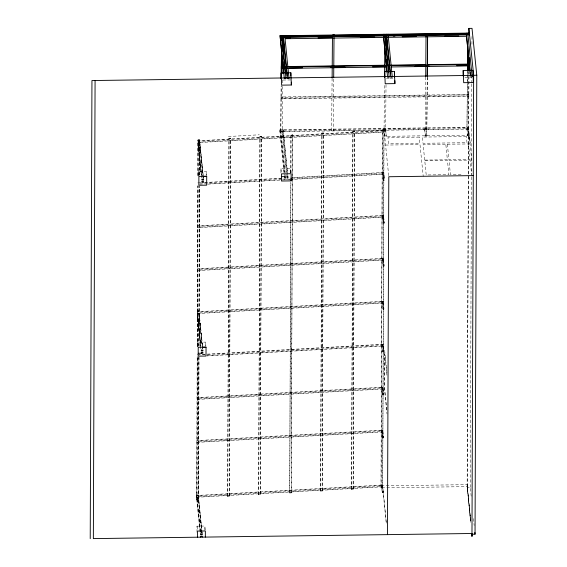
<?xml version="1.0" encoding="UTF-8"?>
<svg xmlns="http://www.w3.org/2000/svg" width="567" height="567" viewBox="0 0 567 567"><rect width="100%" height="100%" fill="white"/><g stroke="black" fill="none" stroke-linecap="round" stroke-linejoin="round"><path stroke-width="0.43" stroke-dasharray="2.83 2.13" d="M200.208 532.76L196.664 497.847L197.196 356.104M197.238 346.359L197.84 186.019M197.883 175.387L198.018 139.95L199.563 139.865L199.57 174.792M199.017 356.771L198.478 499.399L196.926 499.484L197.33 356.48M197.373 346.735L197.975 185.508M198.018 175.763L198.018 139.95L199.584 139.929L203.128 174.842M196.926 499.484L197.465 356.856M197.507 346.224L198.117 185.884M198.152 176.139L198.011 140.807L383.894 130.346L384.029 130.722L198.145 141.211M197.004 532.278L197.025 526.148L204.85 526.041L205.282 530.145M197.699 346.246L197.713 342.213L205.53 342.107L205.878 345.487M198.358 175.373L198.372 171.34L206.197 171.234L206.622 175.458M201.774 532.739L198.223 497.826L198.748 356.905M198.783 346.274L199.386 186.812M199.428 175.295L199.563 139.865M198.478 499.399L198.875 357.281M198.925 345.764L199.52 186.302M199.052 346.139L199.662 186.685M199.704 175.168L199.69 141.126M204.836 530.421L204.85 526.041M205.516 346.139L205.53 342.107M206.182 175.267L206.197 171.234M227.643 496.104L228.997 138.206L230.549 138.121L229.33 496.394L227.643 496.104L229.33 496.394M227.778 496.479L228.997 138.206M229.188 496.012L230.549 138.121M258.623 494.36L259.977 136.463L261.529 136.378L260.31 494.651L258.623 494.36L260.31 494.651M258.758 494.736L259.977 136.463M260.175 494.268L261.529 136.378M284.046 172.85L279.822 129.751L280.757 129.737L285.435 175.749M280.757 129.737L280.793 131.253L468.512 128.723L472.02 163.282M280.828 131.629L280.793 129.822L468.512 127.284L468.555 127.667L280.835 130.197M468.803 94.455L468.831 96.262L281.112 98.8L281.083 96.985L468.803 94.455L468.838 94.831L281.119 97.368L281.083 96.985M280.934 172.765L280.948 168.789L290.637 168.654L291.069 172.878M287.873 175.713L283.202 129.701L282.26 129.715L286.491 172.815M287.426 172.807L283.202 129.701M290.623 172.63L290.637 168.654M290.814 172.807L290.956 134.719L292.508 134.627L291.289 492.9L289.737 492.992L290.779 182.553M289.737 492.992L290.914 182.042M290.949 173.19L290.956 134.719M291.289 492.9L292.508 134.627M320.582 490.866L321.936 132.976L323.488 132.884L322.269 491.157L320.582 490.866L322.269 491.157M320.724 491.249L321.936 132.976M322.134 490.781L323.488 132.884M351.561 489.123L352.922 131.232L354.467 131.14L353.248 489.413L351.561 489.123L353.248 489.413M351.703 489.505L352.922 131.232M353.113 489.037L354.467 131.14M468.732 71.733L467.215 486.592L470.61 520.471L467.151 486.621L381.13 487.847L380.996 487.471L382.349 129.574L384.036 129.864L388.707 175.862M381.13 487.847L382.349 129.574M381.612 486.451L381.612 485.019L382.555 485.005L382.69 485.38L196.806 495.849L196.671 495.473L382.555 485.005L383.193 492.773L382.25 492.787L381.612 486.451L382.682 486.812L196.799 497.28L196.664 496.905L382.548 486.436L386.297 523.355M381.818 431.565L381.825 430.133L382.76 430.119L382.895 430.495L197.018 440.963L196.877 440.58L382.76 430.119L383.398 437.887L382.463 437.894L381.818 431.565L382.895 431.926L197.011 442.395L196.877 442.012L382.753 431.551L383.398 437.887M381.981 388.615L381.988 387.183L382.923 387.169L383.058 387.544L197.174 398.013L197.04 397.637L382.923 387.169L383.561 394.937L382.626 394.951L381.981 388.615L383.058 388.976L197.174 399.444L197.032 399.069L382.916 388.601L383.561 394.937M197.203 354.687L383.086 344.219L383.731 350.555L383.724 351.987L382.789 352.001L382.151 344.233L383.221 344.601L199.102 354.963M382.307 302.721L382.314 301.29L383.249 301.275L383.384 301.651L197.5 312.119L197.366 311.744L383.249 301.275L383.887 309.043L382.952 309.058L382.307 302.721L383.377 303.083L197.5 313.551L197.359 313.175L383.242 302.707L383.887 309.043M382.484 259.757L382.491 258.325L383.427 258.318L383.561 258.694L197.685 269.155L197.543 268.779L383.427 258.318L384.065 266.086L383.129 266.093L382.484 259.757L383.561 260.125L197.677 270.587L197.543 270.211L383.42 259.75L384.065 266.086M382.647 216.814L382.654 215.382L383.59 215.368L383.71 215.758L197.826 226.226L197.692 225.85L383.568 215.382L384.228 223.136L383.292 223.15L382.647 216.814L383.583 216.8L384.228 223.136M382.81 173.863L382.817 172.432L383.753 172.418L384.391 180.186L383.455 180.2L382.81 173.863L383.746 173.849L384.391 180.186M382.25 492.787L381.612 485.019M382.463 437.894L381.825 430.133M382.626 394.951L381.988 387.183M382.789 352.001L382.151 344.233M382.952 309.058L382.314 301.29M383.129 266.093L382.491 258.325M383.292 223.15L382.654 215.382M383.455 180.2L382.817 172.432M385.617 129.148L386.262 136.342L385.617 129.148L384.057 129.17L382.682 487.755L383.902 129.482M384.057 129.17L384.695 136.364L469.164 135.18M424.747 129.779L424.747 128.922L426.313 128.9L426.951 136.094L425.392 136.115L424.747 129.779L426.802 129.751L427.27 77.502M425.392 136.115L424.747 128.922M426.313 128.9L426.951 136.094M469.022 71.159L468.548 129.191L466.981 129.212L466.988 128.355L468.548 128.333L469.192 135.527L467.626 135.548L466.946 128.744L467.456 71.18M467.626 135.548L466.988 128.355M467.215 486.592L467.215 487.358L470.277 487.315L471.333 497.734M467.151 486.621L468.512 127.284M470.277 487.315L471.453 176.918M471.453 176.032L471.801 84.065M471.808 83.179L471.829 76.992M471.957 44.269L471.985 36.309M468.548 129.099L280.793 131.636L281.154 86M280.793 131.636L281.204 85.589M282.763 86.446L282.359 131.615L282.316 131.147M282.791 82.91L282.82 79.366M332.085 78.232L331.652 130.949L331.617 130.481L333.183 130.46L333.219 130.927L333.687 78.678M386.007 84.674L385.638 130.311L384.072 130.332L384.483 84.277M425.668 77.055L425.236 129.772L425.2 129.304M427.227 77.034L426.802 129.751M466.981 129.212L467.399 82.279M467.406 81.393L467.463 75.191M467.47 74.305L467.499 71.648M228.324 136.534L259.303 134.79M198.152 140.325L199.704 140.24M229.132 138.582L230.684 138.497M260.111 136.838L261.663 136.753M291.098 135.095L292.643 135.01M322.077 133.351L323.622 133.259M353.057 131.608L354.602 131.516M382.484 129.949L384.036 129.864L384.072 130.332M198.28 141.587L199.832 141.502M197.855 182.9L201.377 182.702M204.9 182.503L283.309 178.088M292.118 177.591L383.739 172.432L383.873 172.807L292.253 177.967M199.754 183.176L203.277 182.978M204.155 182.928L283.443 178.463M199.612 184.232L291.232 179.073M292.111 179.023L383.731 173.863L383.866 174.239L290.488 179.498M207.678 184.162L289.602 179.548M206.891 355.573L383.079 345.65L383.221 346.033L207.026 355.948M196.664 497.847L198.351 498.138L196.799 498.223L196.664 497.847L198.223 497.826M289.602 492.617L291.154 492.525M380.996 487.471L382.548 487.379M196.792 499.109L198.337 499.024M282.898 80.046L290.821 79.94M386.446 78.65L389.09 78.615M389.968 78.607L394.377 78.544M464.933 77.594L471.978 77.495M279.815 131.183L283.195 131.133M384.05 130.027L385.617 130.006M468.533 128.978L467.258 128.737M384.702 135.499L386.262 135.485M425.392 135.258L426.958 135.237M467.626 134.684L469.192 134.662M468.512 136.463L469.504 136.449L470.135 142.657L468.859 135.222M385.581 145.067L419.998 144.599L423.216 176.28M470.05 143.926L423.124 144.557L426.214 174.969L448.894 174.664L447.448 160.411L424.768 160.716M424.697 160.078L447.384 159.774L445.804 144.252M461.021 174.501L450.46 174.643L449.014 160.39L470.128 160.107L471.581 174.36M383.455 178.768L384.398 178.754M383.292 221.718L384.235 221.704M383.136 264.661L384.072 264.654M382.952 307.626L383.894 307.612M382.144 345.664L383.079 345.65L383.724 351.987M382.789 350.569L383.731 350.555M382.626 393.519L383.568 393.505M382.47 436.462L383.405 436.455M470.645 520.421L467.165 484.672L382.69 485.813L386.255 522.434M382.257 491.355L383.2 491.341M197.025 526.148L197.451 530.251M468.831 96.262L468.796 95.887L281.076 98.417L281.112 98.8M468.491 143.947L470.064 159.469L448.951 159.752L447.37 144.231M473.452 518.571L474.161 525.517M386.963 372.944L384.681 350.491L384.532 389.742L386.992 413.924M386.935 375.198L384.787 354.077L384.66 388.438L386.985 411.316M282.26 129.715L287.022 176.592M280.757 131.168L284.988 172.843M279.822 129.751L284.492 175.763M280.948 168.789L281.381 173.013M203.213 176.578L199.577 140.786L198.011 140.807L201.469 174.849M203.305 177.45L203.567 180.065M203.206 178.01L199.57 142.218L198.011 142.239L201.646 178.031M203.114 177.995L199.57 143.075L198.003 143.097L201.554 178.017M198.018 139.95L201.561 174.863M198.372 171.34L198.719 174.721M202.469 345.707L198.918 310.794L197.351 310.815L200.902 345.728M202.376 345.693L198.918 311.652L197.351 311.673L200.81 345.714M202.547 348.875L198.911 313.083L197.344 313.104L200.98 348.896M202.454 348.861L198.904 313.941L197.344 313.962L200.888 348.882M197.713 342.213L198.053 345.594M202.143 533.001L198.237 494.594L196.671 494.615L200.576 533.023M202.228 534.731L198.237 495.452L196.671 495.473L200.484 533.008M201.866 532.753L198.23 496.968L196.664 496.99L200.3 532.774M470.61 522.292L467.165 484.672M468.512 128.723L468.548 129.191M385.603 129.843L385.638 130.311M384.454 130.013L385.071 130.041L384.454 130.013M383.887 131.778L198.011 142.239L198.145 142.615L384.029 132.154L383.887 131.778M383.568 216.814L197.685 227.282L197.819 227.658L383.703 217.189L383.568 216.814M419.233 137.122L387.948 137.547L388.579 143.756L419.863 143.338L419.233 137.122M466.372 136.491L422.365 137.079L422.996 143.295L467.002 142.7L466.372 136.491"/><path stroke-width="0.85" d="M291.126 180.88L291.154 173.722L281.466 173.856L281.438 181.015L291.126 180.88L291.14 178.017M291.346 85.007L291.353 82.144M394.887 83.611L394.405 71.385L384.717 71.52L385.199 83.746L394.887 83.611L394.901 80.748M473.374 82.555L472.885 70.329L463.196 70.457L463.686 82.683L473.374 82.555L473.388 79.692M90.224 538.65L91.953 80.542L473.651 75.39M95.086 80.5L93.349 538.607L471.914 533.497L471.971 536.247L471.716 533.632M197.522 537.204L197.536 531.073L205.367 530.967L205.346 537.098M200.654 537.126L200.654 536.269L202.221 536.247L202.213 537.105M201.335 353.248L201.335 352.383L202.901 352.362L202.894 353.227L198.202 353.284M206.048 347.174L206.012 356.048L198.195 356.147L198.223 347.28L206.048 347.174L202.922 347.217M206.707 176.302L206.679 185.168L198.854 185.274L198.889 176.408L206.707 176.302L203.581 176.344M283.068 51.916L283.174 35.501L287.455 78.558L289.021 78.537L284.733 35.487L280.048 35.586L283.791 73.363M281.14 78.48L281.161 72.916L290.85 72.782L291.339 85.007L281.65 85.142L281.161 72.916M386.729 67.005L281.36 68.43L281.331 66.615L281.367 66.998L389.394 65.538M280.048 35.586L284.329 78.636L285.896 78.615L285.896 77.757L281.608 35.565L285.265 72.463M283.521 38.747L281.749 38.769L281.756 37.337L469.469 34.807M284.733 36.345L284.733 35.487M284.584 176.628L284.577 178.059L285.513 178.052L285.52 176.62L281.452 176.67M290.836 75.964L290.85 72.782M384.695 77.084L384.717 71.52M387.07 72.023L383.327 34.24L387.608 77.296L389.175 77.275L384.887 34.218L384.929 34.686M387.445 534.638L388.799 176.741L473.268 175.607M386.361 49.719L386.453 34.197L390.734 77.254L392.3 77.232L388.019 34.176M394.384 76.956L394.405 71.385M463.175 76.028L463.196 70.457M468.732 70.854L468.76 62.887M468.874 32.815L468.888 28.393L472.013 28.35L476.776 75.234L475.04 534.199L471.978 534.242L471.971 536.247M391.159 66.949L469.079 65.892L469.044 64.085L469.086 64.461L391.166 65.517M469.979 70.903L466.237 33.12L470.518 76.176L473.643 76.134M472.084 76.155L467.796 33.099L467.839 33.566M471.978 534.242L473.651 75.276L468.888 28.393M281.218 78.919L281.515 46.154M281.267 78.501L281.523 50.165M281.608 40.42L281.622 38.648M282.834 73.582L282.983 61.654M332.127 77.814L332.446 37.493M333.694 77.792L334.013 37.479M384.546 77.197L384.766 48.386M386.162 71.86L386.269 59.464M425.711 76.637L426.03 36.323M427.234 76.148L427.327 66.41M427.341 64.638L427.596 36.302M427.277 76.616L427.631 36.77M467.463 70.294L467.506 65.864M467.52 64.099L467.683 46.388M467.506 70.762L467.725 45.97M469.072 70.74L469.185 57.458M281.643 35.7L332.113 35.019M333.885 34.998L469.363 33.077L469.398 33.545L281.686 36.082M281.714 36.954L469.433 34.424M393.243 36.005L395.015 35.983M283.479 38.365L281.707 38.386L281.749 38.769M285.251 38.343L290.566 38.273M318.016 37.897L332.177 37.706M360.513 37.323L374.681 37.131M402.131 36.763L416.298 36.572M444.634 36.189L458.802 35.997M285.286 38.719L466.811 36.274M283.982 66.58L384.929 65.219M387.587 65.184L425.661 64.666M427.433 64.645L468.158 64.092M289.29 67.941L302.572 67.756M330.908 67.381L345.076 67.189M372.526 66.814L386.694 66.623M415.03 66.24L429.198 66.048M456.648 65.68L468.158 65.524M284.329 77.778L285.896 77.757M287.455 77.7L289.021 77.679M387.608 76.439L389.175 76.417M390.741 76.396L392.307 76.375M470.518 75.319L476.776 75.234M470.156 72.661L470.341 74.419M469.044 65.517L469.079 65.892M474.863 532.463L475.04 534.199M386.453 35.055L390.379 73.738M384.887 35.076L388.636 72.002M287.185 75.921L283.174 35.501L283.209 35.969L281.643 35.99L281.608 35.523M281.324 68.047L281.36 68.43M427.617 33.644L427.653 34.112M426.051 33.666L426.093 34.133M200.661 533.894L200.661 534.752L202.228 534.731L202.228 533.873L200.661 533.894M201.342 350.094L201.342 350.952L202.908 350.93L202.908 350.073L201.342 350.094M202.001 181.518L201.994 182.383L203.56 182.361L203.56 181.497L202.001 181.518M202.008 179.229L202.001 180.086L203.567 180.065L203.574 179.207L202.008 179.229M287.022 176.592L287.015 178.024L287.958 178.017L287.958 176.585L287.022 176.592M334.034 34.821L332.468 34.842L332.51 35.31L334.069 35.289L334.034 34.821"/></g></svg>
